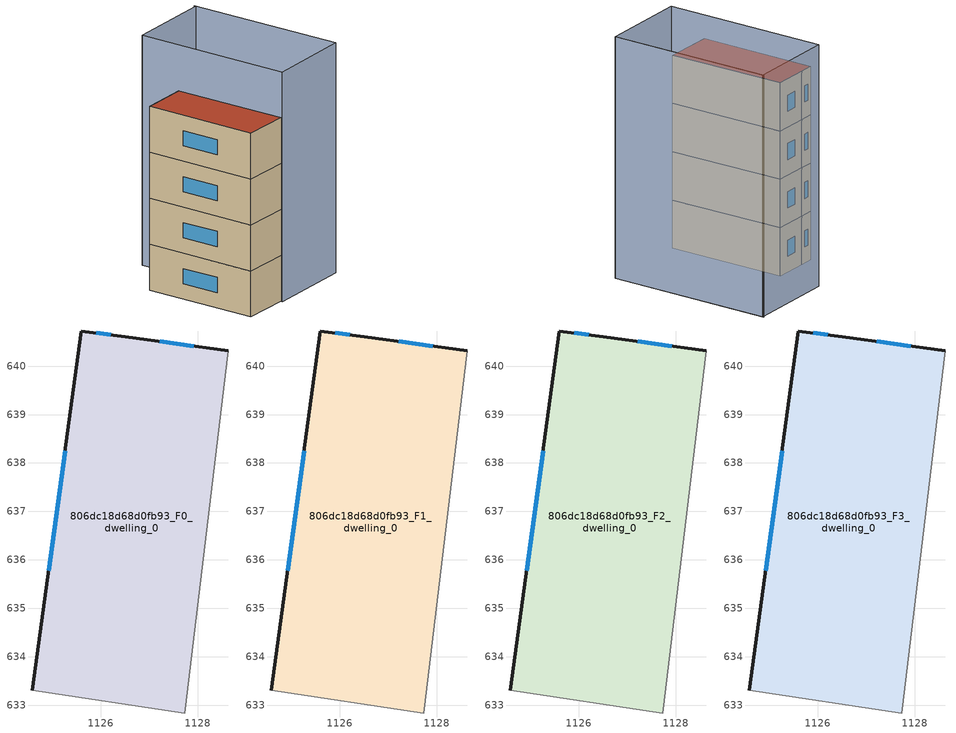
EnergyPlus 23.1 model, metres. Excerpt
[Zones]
806dc18d68d0fb93_F0_dwelling_0
 floor ground (EU_floor_Construction): 1128.63,640.32 1127.74,632.84 1124.59,633.3 1125.6,640.72 1126.51,640.61 z0
 wall outside (EU_wall_Construction): 1128.63,640.32 1126.51,640.61 1125.6,640.72 1124.59,633.3 z0:3
 wall adiabatic (EU_wall_Construction): 1124.59,633.3 1127.74,632.84 1128.63,640.32 z0:3
 window (EU_Window_Construction): 1125.26,638.25 1124.93,635.78 / 1126.21,640.64 1125.9,640.69 / 1127.92,640.41 1127.22,640.51 z1:2
806dc18d68d0fb93_F1_dwelling_0
 floor to 806dc18d68d0fb93_F0_dwelling_0 (EU_floor_Construction): 1128.63,640.32 1127.74,632.84 1124.59,633.3 1125.6,640.72 1126.51,640.61 z3
 wall outside (EU_wall_Construction): 1128.63,640.32 1126.51,640.61 1125.6,640.72 1124.59,633.3 z3:6
 wall adiabatic (EU_wall_Construction): 1124.59,633.3 1127.74,632.84 1128.63,640.32 z3:6
 window (EU_Window_Construction): 1125.26,638.25 1124.93,635.78 / 1126.21,640.64 1125.9,640.69 / 1127.92,640.41 1127.22,640.51 z4:5
806dc18d68d0fb93_F2_dwelling_0
 floor to 806dc18d68d0fb93_F1_dwelling_0 (EU_floor_Construction): 1128.63,640.32 1127.74,632.84 1124.59,633.3 1125.6,640.72 1126.51,640.61 z6
 wall outside (EU_wall_Construction): 1128.63,640.32 1126.51,640.61 1125.6,640.72 1124.59,633.3 z6:9
 wall adiabatic (EU_wall_Construction): 1124.59,633.3 1127.74,632.84 1128.63,640.32 z6:9
 window (EU_Window_Construction): 1125.26,638.25 1124.93,635.78 / 1126.21,640.64 1125.9,640.69 / 1127.92,640.41 1127.22,640.51 z7:8
806dc18d68d0fb93_F3_dwelling_0
 floor to 806dc18d68d0fb93_F2_dwelling_0 (EU_floor_Construction): 1128.63,640.32 1127.74,632.84 1124.59,633.3 1125.6,640.72 1126.51,640.61 z9
 wall outside (EU_wall_Construction): 1128.63,640.32 1126.51,640.61 1125.6,640.72 1124.59,633.3 z9:12
 wall adiabatic (EU_wall_Construction): 1124.59,633.3 1127.74,632.84 1128.63,640.32 z9:12
 window (EU_Window_Construction): 1125.26,638.25 1124.93,635.78 / 1126.21,640.64 1125.9,640.69 / 1127.92,640.41 1127.22,640.51 z10:11
 roof outside (EU_roof_Construction): 1127.74,632.84 1128.63,640.32 1126.51,640.61 1125.6,640.72 1124.59,633.3 z12
shading: 1133.28,632.02 1134.62,642.35 / 1134.61,642.25 1133.28,632.02 / 1133.28,632.02 1127.64,632.75 / 1127.64,632.75 1128.97,642.99 / 1128.97,642.99 1134.61,642.25 z0:15
[Building]
EU S2 Campaign: North Axis=0; Terrain=City; Solar Distribution=FullExterior
[Site:Location]
Bologna: Latitude=44.5; Longitude=11.25; Time Zone=1; Elevation=37
[SizingPeriod:WeatherFileDays]
AnnualSizingPeriod: Begin Month=1; Begin Day of Month=1; End Month=12; End Day of Month=31; Day of Week for Start Day=Monday; Use Weather File Daylight Saving Period=No; Use Weather File Rain and Snow Indicators=No
[MATERIAL]
EU_InternalMass_Material: Roughness=MediumRough; Thickness=0.1; Conductivity=1; Density=1800; Specific Heat=900; Thermal Absorptance=0.9; Solar Absorptance=0.7; Visible Absorptance=0.7
[MATERIAL:NOMASS] Roughness=MediumRough; Thermal Absorptance=0.9; Solar Absorptance=0.7; Visible Absorptance=0.7
Name | Thermal Resistance
EU_wall_NoMass | 0.937881
EU_roof_NoMass | 0.548572
EU_floor_NoMass | 0.71348
[WINDOWMATERIAL:SIMPLEGLAZINGSYSTEM]
EU_Window_SimpleGlazing: UFactor=4.25633; Solar Heat Gain Coefficient=0.85; Visible Transmittance=0.85
[CONSTRUCTION]
EU_wall_Construction: EU_wall_NoMass
EU_roof_Construction: EU_roof_NoMass
EU_floor_Construction: EU_floor_NoMass
EU_Window_Construction: EU_Window_SimpleGlazing
EU_InternalMass_Construction: EU_InternalMass_Material
[ZONE] Type=1; Multiplier=1; Ceiling Height=autocalculate; Floor Area=autocalculate; Part of Total Floor Area=Yes
Name | Volume
806dc18d68d0fb93_F0_dwelling_0 | 70.2561
806dc18d68d0fb93_F1_dwelling_0; 806dc18d68d0fb93_F2_dwelling_0; 806dc18d68d0fb93_F3_dwelling_0 | 70.2554
[INTERNALMASS] Construction=EU_InternalMass_Construction; Surface Area=23.4185
Name | Zone or ZoneList
806dc18d68d0fb93_F0_dwelling_0_EU_InternalMass | 806dc18d68d0fb93_F0_dwelling_0
806dc18d68d0fb93_F1_dwelling_0_EU_InternalMass | 806dc18d68d0fb93_F1_dwelling_0
806dc18d68d0fb93_F2_dwelling_0_EU_InternalMass | 806dc18d68d0fb93_F2_dwelling_0
806dc18d68d0fb93_F3_dwelling_0_EU_InternalMass | 806dc18d68d0fb93_F3_dwelling_0
[OTHEREQUIPMENT] Fuel Type=Electricity; Design Level Calculation Method=Watts/Area; Power per Zone Floor Area=1; Fraction Latent=0; Fraction Radiant=0; Fraction Lost=0; Carbon Dioxide Generation Rate=0; EndUse Subcategory=EU_Step8_InternalGains
Name | Zone or ZoneList or Space or SpaceList | Schedule
EU_Step8_InternalGain_806dc18d68d0fb93_F0_dwelling_0_f000 | 806dc18d68d0fb93_F0_dwelling_0 | EU_Step8_GainSchedule_806dc18d68d0fb93_F0_dwelling_0_f000
EU_Step8_InternalGain_806dc18d68d0fb93_F1_dwelling_0_f000 | 806dc18d68d0fb93_F1_dwelling_0 | EU_Step8_GainSchedule_806dc18d68d0fb93_F1_dwelling_0_f000
EU_Step8_InternalGain_806dc18d68d0fb93_F2_dwelling_0_f000 | 806dc18d68d0fb93_F2_dwelling_0 | EU_Step8_GainSchedule_806dc18d68d0fb93_F2_dwelling_0_f000
EU_Step8_InternalGain_806dc18d68d0fb93_F3_dwelling_0_f000 | 806dc18d68d0fb93_F3_dwelling_0 | EU_Step8_GainSchedule_806dc18d68d0fb93_F3_dwelling_0_f000
[ZONEVENTILATION:DESIGNFLOWRATE] Schedule=EU_AlwaysOn; Design Flow Rate Calculation Method=AirChanges/Hour; Air Changes per Hour=0.687892; Ventilation Type=Natural; Fan Pressure Rise=0; Fan Total Efficiency=1; Constant Term Coefficient=1; Temperature Term Coefficient=0; Velocity Term Coefficient=0; Velocity Squared Term Coefficient=0; Minimum Indoor Temperature=-100; Maximum Indoor Temperature=100; Delta Temperature=-100; Minimum Outdoor Temperature=-100; Maximum Outdoor Temperature=100; Maximum Wind Speed=40
Name | Zone or ZoneList or Space or SpaceList
EU_ConstantAir_806dc18d68d0fb93_F0_dwelling_0 | 806dc18d68d0fb93_F0_dwelling_0
EU_ConstantAir_806dc18d68d0fb93_F1_dwelling_0 | 806dc18d68d0fb93_F1_dwelling_0
EU_ConstantAir_806dc18d68d0fb93_F2_dwelling_0 | 806dc18d68d0fb93_F2_dwelling_0
EU_ConstantAir_806dc18d68d0fb93_F3_dwelling_0 | 806dc18d68d0fb93_F3_dwelling_0
[HVACTEMPLATE:THERMOSTAT] Constant Heating Setpoint=20; Constant Cooling Setpoint=50
EU_HeatOnly_806dc18d68d0fb93_F0_dwelling_0; EU_HeatOnly_806dc18d68d0fb93_F1_dwelling_0; EU_HeatOnly_806dc18d68d0fb93_F2_dwelling_0; EU_HeatOnly_806dc18d68d0fb93_F3_dwelling_0
[HVACTEMPLATE:ZONE:IDEALLOADSAIRSYSTEM] System Availability Schedule=EU_AlwaysOn; Maximum Heating Supply Air Temperature=50; Minimum Cooling Supply Air Temperature=13; Maximum Heating Supply Air Humidity Ratio=0.0156; Minimum Cooling Supply Air Humidity Ratio=0.0077; Heating Limit=NoLimit; Cooling Limit=NoLimit; Heating Availability Schedule=EU_AlwaysOn; Cooling Availability Schedule=EU_CoolingOff; Dehumidification Control Type=ConstantSensibleHeatRatio; Cooling Sensible Heat Ratio=0.7; Dehumidification Setpoint=60; Humidification Control Type=None; Humidification Setpoint=30; Outdoor Air Method=None; Outdoor Air Flow Rate per Person=0.00944; Outdoor Air Flow Rate per Zone Floor Area=0; Outdoor Air Flow Rate per Zone=0; Demand Controlled Ventilation Type=None; Outdoor Air Economizer Type=NoEconomizer; Heat Recovery Type=None; Sensible Heat Recovery Effectiveness=0.7; Latent Heat Recovery Effectiveness=0.65
Name | Template Thermostat
806dc18d68d0fb93_F0_dwelling_0 | EU_HeatOnly_806dc18d68d0fb93_F0_dwelling_0
806dc18d68d0fb93_F1_dwelling_0 | EU_HeatOnly_806dc18d68d0fb93_F1_dwelling_0
806dc18d68d0fb93_F2_dwelling_0 | EU_HeatOnly_806dc18d68d0fb93_F2_dwelling_0
806dc18d68d0fb93_F3_dwelling_0 | EU_HeatOnly_806dc18d68d0fb93_F3_dwelling_0
[SIZING:ZONE] Zone Cooling Design Supply Air Temperature Input Method=SupplyAirTemperature; Zone Cooling Design Supply Air Temperature=13; Zone Heating Design Supply Air Temperature Input Method=SupplyAirTemperature; Zone Heating Design Supply Air Temperature=50; Zone Cooling Design Supply Air Humidity Ratio=0.008; Zone Heating Design Supply Air Humidity Ratio=0.008; Cooling Design Air Flow Method=DesignDay; Cooling Design Air Flow Rate=0; Cooling Minimum Air Flow per Zone Floor Area=0.000762; Cooling Minimum Air Flow=0; Cooling Minimum Air Flow Fraction=0.2; Heating Design Air Flow Method=DesignDay; Heating Design Air Flow Rate=0; Heating Maximum Air Flow per Zone Floor Area=0.002032; Heating Maximum Air Flow=0.141576; Heating Maximum Air Flow Fraction=0.3; Account for Dedicated Outdoor Air System=No; Dedicated Outdoor Air System Control Strategy=NeutralSupplyAir; Dedicated Outdoor Air Low Setpoint Temperature for Design=autosize; Dedicated Outdoor Air High Setpoint Temperature for Design=autosize; Zone Load Sizing Method=Sensible Load Only No Latent Load; Zone Latent Cooling Design Supply Air Humidity Ratio Input Method=HumidityRatioDifference; Zone Cooling Design Supply Air Humidity Ratio Difference=0.005; Zone Latent Heating Design Supply Air Humidity Ratio Input Method=HumidityRatioDifference; Zone Humidification Design Supply Air Humidity Ratio Difference=0.005
806dc18d68d0fb93_F0_dwelling_0; 806dc18d68d0fb93_F1_dwelling_0; 806dc18d68d0fb93_F2_dwelling_0; 806dc18d68d0fb93_F3_dwelling_0
[SCHEDULE:CONSTANT]
Name | Hourly Value
EU_AlwaysOn | 1
EU_CoolingOff | 0
[SCHEDULE:FILE] Column Number=1; Rows to Skip at Top=0; Number of Hours of Data=8760; Column Separator=Comma; Interpolate to Timestep=No; Minutes per Item=60; Adjust Schedule for Daylight Savings=Yes
Name | File
EU_Step8_GainSchedule_806dc18d68d0fb93_F0_dwelling_0_f000 | ../../schedules/806dc18d68d0fb93/806dc18d68d0fb93_F0_dwelling_0_f000_gain.csv
EU_Step8_GainSchedule_806dc18d68d0fb93_F1_dwelling_0_f000 | ../../schedules/806dc18d68d0fb93/806dc18d68d0fb93_F1_dwelling_0_f000_gain.csv
EU_Step8_GainSchedule_806dc18d68d0fb93_F2_dwelling_0_f000 | ../../schedules/806dc18d68d0fb93/806dc18d68d0fb93_F2_dwelling_0_f000_gain.csv
EU_Step8_GainSchedule_806dc18d68d0fb93_F3_dwelling_0_f000 | ../../schedules/806dc18d68d0fb93/806dc18d68d0fb93_F3_dwelling_0_f000_gain.csv
